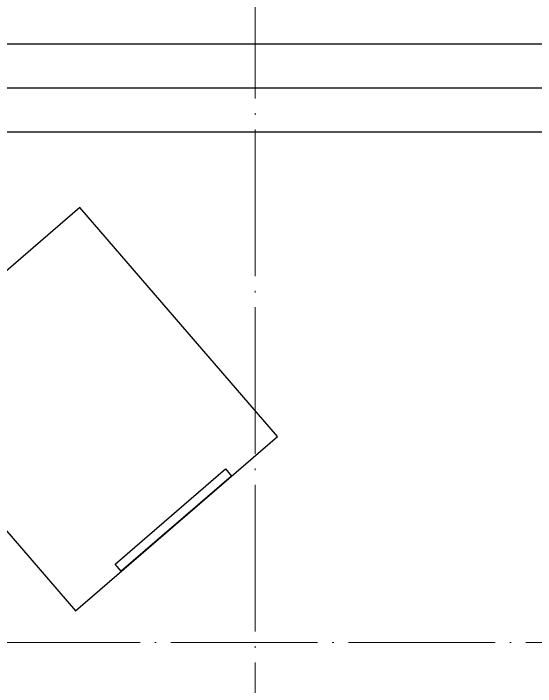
# Model space of a CAD drawing. Header units: inches. Extents: x -50945 to 250244, y -404780 to 18493.
# Drawn here: x 108350 to 109773, y -322040 to -320207 of the extents above; entities that cross this region are included whole.
import ezdxf

# ---------------------------------------------------------------- set-up
doc = ezdxf.new("R2010")
doc.units = ezdxf.units.IN
doc.header["$MEASUREMENT"] = 0
doc.linetypes.add('DOTE', pattern=[2.42, 2, -0.2, 0.02, -0.2])
for name, color, linetype in [('D-ARCHI', 250, 'Continuous'), ('IBS-003-建筑窗框', 3, 'Continuous'), ('IBS-63-原建筑窗', 63, 'Continuous'), ('IFF-51-活动家具', 51, 'Continuous')]:
    doc.layers.add(name, color=color, linetype=linetype)

msp = doc.modelspace()

# ---------------------------------------------------------------- linework, layer by layer
at = {"layer": 'D-ARCHI', "color": 251, "linetype": 'DOTE', "lineweight": 5, "ltscale": 200}
for p, q in [((109008.37, -332538.73), (109008.37, -317590.16)), ((116438.67, -320410.16), (96111.41, -320410.16)), ((116438.67, -321920.4), (96098.67, -321920.4))]:
    msp.add_line(p, q, dxfattribs=at)
at = {"layer": 'IBS-003-建筑窗框', "color": 251, "ltscale": 10}
for p, q in [((110918.67, -320290.16), (105378.67, -320290.16)), ((110688.67, -320530.16), (105618.67, -320530.16))]:
    msp.add_line(p, q, dxfattribs=at)
at = {"layer": 'IBS-63-原建筑窗'}
msp.add_line((110808.67, -320410.16), (105498.67, -320410.16), dxfattribs=at)
at = {"layer": 'IFF-51-活动家具'}
for points in [[(107980.12, -321210.7), (108518.83, -321834.38), (109069.14, -321359.04), (108530.43, -320735.36)], [(108927.52, -321447.61), (108944.22, -321466.95), (108643.75, -321726.48), (108627.05, -321707.14)]]:
    msp.add_lwpolyline(points, close=True, dxfattribs=at)

doc.saveas('drawing.dxf')
